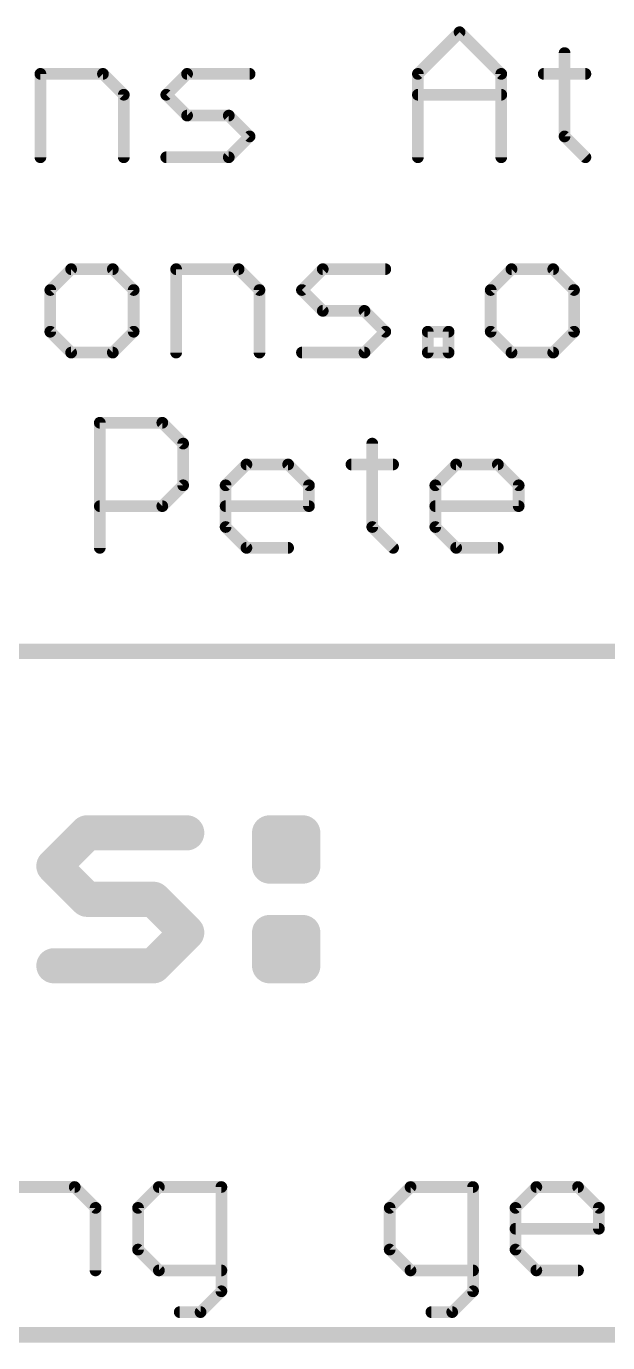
# Model space of a CAD drawing. Extents: x -32 to 75, y -66 to 21.
# Drawn here: x 19.44 to 27, y -24.23 to -7.11 of the extents above; entities that cross this region are included whole.
import ezdxf

# ---------------------------------------------------------------- set-up
doc = ezdxf.new("R2010")
doc.units = 0
doc.layers.add('51', color=53, linetype='CONTINUOUS')

msp = doc.modelspace()

# ---------------------------------------------------------------- linework, layer by layer
at = {"layer": '51'}
for points, const_width in [([(24.5352, -7.7291), (25.0776, -7.1868)], 0.1524), ([(25.0776, -7.1868), (25.6199, -7.7291)], 0.1524), ([(26.4436, -7.458), (26.4436, -8.5426)], 0.1524), ([(19.6238, -8.8138), (19.6238, -7.7291)], 0.1524), ([(19.6238, -7.7291), (20.4373, -7.7291)], 0.1524), ([(20.4373, -7.7291), (20.7084, -8.0003)], 0.1524), ([(21.2609, -8.0003), (21.5321, -7.7291)], 0.1524), ([(21.5321, -7.7291), (22.3456, -7.7291)], 0.1524), ([(24.5352, -8.8138), (24.5352, -7.7291)], 0.1524), ([(25.6199, -7.7291), (25.6199, -8.8138)], 0.1524), ([(26.1724, -7.7291), (26.7147, -7.7291)], 0.1524), ([(20.7084, -8.0003), (20.7084, -8.8138)], 0.1524), ([(21.5321, -8.2715), (21.2609, -8.0003)], 0.1524), ([(24.5352, -8.0003), (25.6199, -8.0003)], 0.1524), ([(22.0744, -8.2715), (21.5321, -8.2715)], 0.1524), ([(22.3456, -8.5426), (22.0744, -8.2715)], 0.1524), ([(22.0744, -8.8138), (22.3456, -8.5426)], 0.1524), ([(26.4436, -8.5426), (26.7147, -8.8138)], 0.1524), ([(21.2609, -8.8138), (22.0744, -8.8138)], 0.1524), ([(20.0233, -10.2691), (19.7522, -10.5403)], 0.1524), ([(20.5657, -10.2691), (20.0233, -10.2691)], 0.1524), ([(20.8368, -10.5403), (20.5657, -10.2691)], 0.1524), ([(21.3893, -11.3538), (21.3893, -10.2691)], 0.1524), ([(21.3893, -10.2691), (22.2028, -10.2691)], 0.1524), ([(22.2028, -10.2691), (22.474, -10.5403)], 0.1524), ([(23.0265, -10.5403), (23.2976, -10.2691)], 0.1524), ([(23.2976, -10.2691), (24.1111, -10.2691)], 0.1524), ([(25.7534, -10.2691), (25.4822, -10.5403)], 0.1524), ([(26.2957, -10.2691), (25.7534, -10.2691)], 0.1524), ([(26.5669, -10.5403), (26.2957, -10.2691)], 0.1524), ([(19.7522, -10.5403), (19.7522, -11.0826)], 0.1524), ([(20.8368, -11.0826), (20.8368, -10.5403)], 0.1524), ([(22.474, -10.5403), (22.474, -11.3538)], 0.1524), ([(23.2976, -10.8115), (23.0265, -10.5403)], 0.1524), ([(25.4822, -10.5403), (25.4822, -11.0826)], 0.1524), ([(26.5669, -11.0826), (26.5669, -10.5403)], 0.1524), ([(23.84, -10.8115), (23.2976, -10.8115)], 0.1524), ([(24.1111, -11.0826), (23.84, -10.8115)], 0.1524), ([(19.7522, -11.0826), (20.0233, -11.3538)], 0.1524), ([(20.5657, -11.3538), (20.8368, -11.0826)], 0.1524), ([(23.84, -11.3538), (24.1111, -11.0826)], 0.1524), ([(24.6636, -11.3538), (24.6636, -11.0826)], 0.1524), ([(24.6636, -11.0826), (24.9348, -11.0826)], 0.1524), ([(24.9348, -11.0826), (24.9348, -11.3538)], 0.1524), ([(25.4822, -11.0826), (25.7534, -11.3538)], 0.1524), ([(26.2957, -11.3538), (26.5669, -11.0826)], 0.1524), ([(20.0233, -11.3538), (20.5657, -11.3538)], 0.1524), ([(23.0265, -11.3538), (23.84, -11.3538)], 0.1524), ([(24.9348, -11.3538), (24.6636, -11.3538)], 0.1524), ([(25.7534, -11.3538), (26.2957, -11.3538)], 0.1524), ([(20.3962, -13.8938), (20.3962, -12.2668)], 0.1524), ([(20.3962, -12.2668), (21.2097, -12.2668)], 0.1524), ([(21.2097, -12.2668), (21.4809, -12.538)], 0.1524), ([(21.4809, -12.538), (21.4809, -13.0803)], 0.1524), ([(23.9417, -12.538), (23.9417, -13.6226)], 0.1524), ([(22.0334, -13.0803), (22.3045, -12.8091)], 0.1524), ([(22.3045, -12.8091), (22.8468, -12.8091)], 0.1524), ([(22.8468, -12.8091), (23.118, -13.0803)], 0.1524), ([(23.6705, -12.8091), (24.2128, -12.8091)], 0.1524), ([(24.762, -13.0803), (25.0331, -12.8091)], 0.1524), ([(25.0331, -12.8091), (25.5754, -12.8091)], 0.1524), ([(25.5754, -12.8091), (25.8466, -13.0803)], 0.1524), ([(21.4809, -13.0803), (21.2097, -13.3515)], 0.1524), ([(22.0334, -13.6226), (22.0334, -13.0803)], 0.1524), ([(23.118, -13.0803), (23.118, -13.3515)], 0.1524), ([(24.762, -13.6226), (24.762, -13.0803)], 0.1524), ([(25.8466, -13.0803), (25.8466, -13.3515)], 0.1524), ([(21.2097, -13.3515), (20.3962, -13.3515)], 0.1524), ([(23.118, -13.3515), (22.0334, -13.3515)], 0.1524), ([(25.8466, -13.3515), (24.762, -13.3515)], 0.1524), ([(22.3045, -13.8938), (22.0334, -13.6226)], 0.1524), ([(23.9417, -13.6226), (24.2128, -13.8938)], 0.1524), ([(25.0331, -13.8938), (24.762, -13.6226)], 0.1524), ([(22.8468, -13.8938), (22.3045, -13.8938)], 0.1524), ([(25.5754, -13.8938), (25.0331, -13.8938)], 0.1524), ([(-31.75, -15.24), (69.85, -15.24)], 0.2032), ([(19.7989, -18.0329), (20.231, -17.6007)], 0.4572), ([(20.231, -17.6007), (21.5275, -17.6007)], 0.4572), ([(22.6054, -17.6007), (23.0376, -17.6007)], 0.4572), ([(22.6054, -18.0329), (22.6054, -17.6007)], 0.4572), ([(23.0376, -17.6007), (23.0376, -18.0329)], 0.4572), ([(20.231, -18.4651), (19.7989, -18.0329)], 0.4572), ([(23.0376, -18.0329), (22.6054, -18.0329)], 0.4572), ([(21.0954, -18.4651), (20.231, -18.4651)], 0.4572), ([(21.5275, -18.8972), (21.0954, -18.4651)], 0.4572), ([(21.0954, -19.3294), (21.5275, -18.8972)], 0.4572), ([(22.6054, -18.8972), (23.0376, -18.8972)], 0.4572), ([(22.6054, -19.3294), (22.6054, -18.8972)], 0.4572), ([(23.0376, -18.8972), (23.0376, -19.3294)], 0.4572), ([(19.7989, -19.3294), (21.0954, -19.3294)], 0.4572), ([(23.0376, -19.3294), (22.6054, -19.3294)], 0.4572), ([(19.2566, -22.2071), (20.0701, -22.2071)], 0.1524), ([(20.0701, -22.2071), (20.3413, -22.4783)], 0.1524), ([(21.1649, -22.2071), (20.8938, -22.4783)], 0.1524), ([(21.9784, -22.2071), (21.1649, -22.2071)], 0.1524), ([(21.9784, -23.563), (21.9784, -22.2071)], 0.1524), ([(24.4392, -22.2071), (24.1681, -22.4783)], 0.1524), ([(25.2527, -22.2071), (24.4392, -22.2071)], 0.1524), ([(25.2527, -23.563), (25.2527, -22.2071)], 0.1524), ([(25.8052, -22.4783), (26.0764, -22.2071)], 0.1524), ([(26.0764, -22.2071), (26.6187, -22.2071)], 0.1524), ([(26.6187, -22.2071), (26.8899, -22.4783)], 0.1524), ([(20.3413, -22.4783), (20.3413, -23.2918)], 0.1524), ([(20.8938, -22.4783), (20.8938, -23.0206)], 0.1524), ([(24.1681, -22.4783), (24.1681, -23.0206)], 0.1524), ([(25.8052, -23.0206), (25.8052, -22.4783)], 0.1524), ([(26.8899, -22.4783), (26.8899, -22.7495)], 0.1524), ([(26.8899, -22.7495), (25.8052, -22.7495)], 0.1524), ([(20.8938, -23.0206), (21.1649, -23.2918)], 0.1524), ([(24.1681, -23.0206), (24.4392, -23.2918)], 0.1524), ([(26.0764, -23.2918), (25.8052, -23.0206)], 0.1524), ([(21.1649, -23.2918), (21.9784, -23.2918)], 0.1524), ([(24.4392, -23.2918), (25.2527, -23.2918)], 0.1524), ([(26.6187, -23.2918), (26.0764, -23.2918)], 0.1524), ([(21.7073, -23.8341), (21.9784, -23.563)], 0.1524), ([(24.9816, -23.8341), (25.2527, -23.563)], 0.1524), ([(21.4361, -23.8341), (21.7073, -23.8341)], 0.1524), ([(24.7104, -23.8341), (24.9816, -23.8341)], 0.1524), ([(-31.75, -24.13), (69.85, -24.13)], 0.2032)]:
    msp.add_lwpolyline(points, dxfattribs=dict(at, const_width=const_width))
for points, const_width in [([(25.1045, -7.1599, 1), (25.0506, -7.2138)], 0.0762), ([(25.1045, -7.2138, 1), (25.0506, -7.1599)], 0.0762), ([(26.4817, -7.458, 1), (26.4055, -7.458)], 0.0762), ([(19.6619, -7.7291, 1), (19.5857, -7.7291)], 0.0762), ([(19.6238, -7.691, 1), (19.6238, -7.7672)], 0.0762), ([(20.4642, -7.7022, 1), (20.4103, -7.7561)], 0.0762), ([(20.4373, -7.7672, 1), (20.4373, -7.691)], 0.0762), ([(21.5321, -7.691, 1), (21.5321, -7.7672)], 0.0762), ([(21.559, -7.7561, 1), (21.5051, -7.7022)], 0.0762), ([(22.3456, -7.7672, 1), (22.3456, -7.691)], 0.0762), ([(24.5733, -7.7291, 1), (24.4971, -7.7291)], 0.0762), ([(24.5083, -7.7022, 1), (24.5622, -7.7561)], 0.0762), ([(25.658, -7.7291, 1), (25.5818, -7.7291)], 0.0762), ([(25.5929, -7.7561, 1), (25.6468, -7.7022)], 0.0762), ([(26.1724, -7.691, 1), (26.1724, -7.7672)], 0.0762), ([(26.7147, -7.7672, 1), (26.7147, -7.691)], 0.0762), ([(20.7465, -8.0003, 1), (20.6703, -8.0003)], 0.0762), ([(20.6815, -8.0272, 1), (20.7354, -7.9734)], 0.0762), ([(21.2879, -7.9734, 1), (21.234, -8.0272)], 0.0762), ([(21.234, -7.9734, 1), (21.2879, -8.0272)], 0.0762), ([(24.5352, -7.9622, 1), (24.5352, -8.0384)], 0.0762), ([(25.6199, -8.0384, 1), (25.6199, -7.9622)], 0.0762), ([(21.5321, -8.2334, 1), (21.5321, -8.3096)], 0.0762), ([(21.5051, -8.2984, 1), (21.559, -8.2445)], 0.0762), ([(22.1014, -8.2445, 1), (22.0475, -8.2984)], 0.0762), ([(22.0744, -8.3096, 1), (22.0744, -8.2334)], 0.0762), ([(22.3725, -8.5696, 1), (22.3186, -8.5157)], 0.0762), ([(22.3186, -8.5696, 1), (22.3725, -8.5157)], 0.0762), ([(26.4705, -8.5157, 1), (26.4166, -8.5696)], 0.0762), ([(26.4055, -8.5426, 1), (26.4817, -8.5426)], 0.0762), ([(19.5857, -8.8138, 1), (19.6619, -8.8138)], 0.0762), ([(20.6703, -8.8138, 1), (20.7465, -8.8138)], 0.0762), ([(21.2609, -8.7757, 1), (21.2609, -8.8519)], 0.0762), ([(22.0475, -8.7869, 1), (22.1014, -8.8407)], 0.0762), ([(22.0744, -8.8519, 1), (22.0744, -8.7757)], 0.0762), ([(24.4971, -8.8138, 1), (24.5733, -8.8138)], 0.0762), ([(25.5818, -8.8138, 1), (25.658, -8.8138)], 0.0762), ([(26.6878, -8.8407, 1), (26.7417, -8.7869)], 0.0762), ([(20.0233, -10.231, 1), (20.0233, -10.3072)], 0.0762), ([(20.0503, -10.2961, 1), (19.9964, -10.2422)], 0.0762), ([(20.5926, -10.2422, 1), (20.5387, -10.2961)], 0.0762), ([(20.5657, -10.3072, 1), (20.5657, -10.231)], 0.0762), ([(21.4274, -10.2691, 1), (21.3512, -10.2691)], 0.0762), ([(21.3893, -10.231, 1), (21.3893, -10.3072)], 0.0762), ([(22.2298, -10.2422, 1), (22.1759, -10.2961)], 0.0762), ([(22.2028, -10.3072, 1), (22.2028, -10.231)], 0.0762), ([(23.2976, -10.231, 1), (23.2976, -10.3072)], 0.0762), ([(23.3246, -10.2961, 1), (23.2707, -10.2422)], 0.0762), ([(24.1111, -10.3072, 1), (24.1111, -10.231)], 0.0762), ([(25.7534, -10.231, 1), (25.7534, -10.3072)], 0.0762), ([(25.7803, -10.2961, 1), (25.7264, -10.2422)], 0.0762), ([(26.3227, -10.2422, 1), (26.2688, -10.2961)], 0.0762), ([(26.2957, -10.3072, 1), (26.2957, -10.231)], 0.0762), ([(19.7903, -10.5403, 1), (19.7141, -10.5403)], 0.0762), ([(19.7252, -10.5134, 1), (19.7791, -10.5672)], 0.0762), ([(20.8749, -10.5403, 1), (20.7987, -10.5403)], 0.0762), ([(20.8099, -10.5672, 1), (20.8638, -10.5134)], 0.0762), ([(22.5121, -10.5403, 1), (22.4359, -10.5403)], 0.0762), ([(22.447, -10.5672, 1), (22.5009, -10.5134)], 0.0762), ([(23.0534, -10.5134, 1), (22.9995, -10.5672)], 0.0762), ([(22.9995, -10.5134, 1), (23.0534, -10.5672)], 0.0762), ([(25.5203, -10.5403, 1), (25.4441, -10.5403)], 0.0762), ([(25.4553, -10.5134, 1), (25.5092, -10.5672)], 0.0762), ([(26.605, -10.5403, 1), (26.5288, -10.5403)], 0.0762), ([(26.5399, -10.5672, 1), (26.5938, -10.5134)], 0.0762), ([(23.2976, -10.7734, 1), (23.2976, -10.8496)], 0.0762), ([(23.2707, -10.8384, 1), (23.3246, -10.7845)], 0.0762), ([(23.8669, -10.7845, 1), (23.813, -10.8384)], 0.0762), ([(23.84, -10.8496, 1), (23.84, -10.7734)], 0.0762), ([(19.7791, -11.0557, 1), (19.7252, -11.1096)], 0.0762), ([(19.7141, -11.0826, 1), (19.7903, -11.0826)], 0.0762), ([(20.7987, -11.0826, 1), (20.8749, -11.0826)], 0.0762), ([(20.8638, -11.1096, 1), (20.8099, -11.0557)], 0.0762), ([(24.1381, -11.1096, 1), (24.0842, -11.0557)], 0.0762), ([(24.0842, -11.1096, 1), (24.1381, -11.0557)], 0.0762), ([(24.7017, -11.0826, 1), (24.6255, -11.0826)], 0.0762), ([(24.6636, -11.0445, 1), (24.6636, -11.1207)], 0.0762), ([(24.9729, -11.0826, 1), (24.8967, -11.0826)], 0.0762), ([(24.9348, -11.1207, 1), (24.9348, -11.0445)], 0.0762), ([(25.5092, -11.0557, 1), (25.4553, -11.1096)], 0.0762), ([(25.4441, -11.0826, 1), (25.5203, -11.0826)], 0.0762), ([(26.5288, -11.0826, 1), (26.605, -11.0826)], 0.0762), ([(26.5938, -11.1096, 1), (26.5399, -11.0557)], 0.0762), ([(20.0233, -11.3157, 1), (20.0233, -11.3919)], 0.0762), ([(19.9964, -11.3807, 1), (20.0503, -11.3269)], 0.0762), ([(20.5387, -11.3269, 1), (20.5926, -11.3807)], 0.0762), ([(20.5657, -11.3919, 1), (20.5657, -11.3157)], 0.0762), ([(23.0265, -11.3157, 1), (23.0265, -11.3919)], 0.0762), ([(23.813, -11.3269, 1), (23.8669, -11.3807)], 0.0762), ([(23.84, -11.3919, 1), (23.84, -11.3157)], 0.0762), ([(24.6636, -11.3157, 1), (24.6636, -11.3919)], 0.0762), ([(24.9348, -11.3919, 1), (24.9348, -11.3157)], 0.0762), ([(25.7534, -11.3157, 1), (25.7534, -11.3919)], 0.0762), ([(25.7264, -11.3807, 1), (25.7803, -11.3269)], 0.0762), ([(26.2688, -11.3269, 1), (26.3226, -11.3807)], 0.0762), ([(26.2957, -11.3919, 1), (26.2957, -11.3157)], 0.0762), ([(21.3512, -11.3538, 1), (21.4274, -11.3538)], 0.0762), ([(22.4359, -11.3538, 1), (22.5121, -11.3538)], 0.0762), ([(24.6255, -11.3538, 1), (24.7017, -11.3538)], 0.0762), ([(24.8967, -11.3538, 1), (24.9729, -11.3538)], 0.0762), ([(20.4343, -12.2668, 1), (20.3581, -12.2668)], 0.0762), ([(20.3962, -12.2287, 1), (20.3962, -12.3049)], 0.0762), ([(21.2366, -12.2399, 1), (21.1828, -12.2938)], 0.0762), ([(21.2097, -12.3049, 1), (21.2097, -12.2287)], 0.0762), ([(21.519, -12.538, 1), (21.4428, -12.538)], 0.0762), ([(21.4539, -12.5649, 1), (21.5078, -12.511)], 0.0762), ([(23.9798, -12.538, 1), (23.9036, -12.538)], 0.0762), ([(22.3045, -12.771, 1), (22.3045, -12.8472)], 0.0762), ([(22.3315, -12.8361, 1), (22.2776, -12.7822)], 0.0762), ([(22.8738, -12.7822, 1), (22.8199, -12.8361)], 0.0762), ([(22.8468, -12.8472, 1), (22.8468, -12.771)], 0.0762), ([(23.6705, -12.771, 1), (23.6705, -12.8472)], 0.0762), ([(24.2128, -12.8472, 1), (24.2128, -12.771)], 0.0762), ([(25.0331, -12.771, 1), (25.0331, -12.8472)], 0.0762), ([(25.0601, -12.8361, 1), (25.0062, -12.7822)], 0.0762), ([(25.6024, -12.7822, 1), (25.5485, -12.8361)], 0.0762), ([(25.5754, -12.8472, 1), (25.5754, -12.771)], 0.0762), ([(21.5078, -13.1072, 1), (21.4539, -13.0534)], 0.0762), ([(22.0715, -13.0803, 1), (21.9953, -13.0803)], 0.0762), ([(23.1561, -13.0803, 1), (23.0799, -13.0803)], 0.0762), ([(24.8001, -13.0803, 1), (24.7239, -13.0803)], 0.0762), ([(25.8847, -13.0803, 1), (25.8085, -13.0803)], 0.0762), ([(21.4428, -13.0803, 1), (21.519, -13.0803)], 0.0762), ([(22.0064, -13.0534, 1), (22.0603, -13.1072)], 0.0762), ([(23.0911, -13.1072, 1), (23.145, -13.0534)], 0.0762), ([(24.735, -13.0534, 1), (24.7889, -13.1072)], 0.0762), ([(25.8197, -13.1072, 1), (25.8736, -13.0534)], 0.0762), ([(20.3962, -13.3134, 1), (20.3962, -13.3896)], 0.0762), ([(21.1828, -13.3245, 1), (21.2366, -13.3784)], 0.0762), ([(21.2097, -13.3896, 1), (21.2097, -13.3134)], 0.0762), ([(22.0334, -13.3134, 1), (22.0334, -13.3896)], 0.0762), ([(23.0799, -13.3515, 1), (23.1561, -13.3515)], 0.0762), ([(23.118, -13.3896, 1), (23.118, -13.3134)], 0.0762), ([(24.762, -13.3134, 1), (24.762, -13.3896)], 0.0762), ([(25.8085, -13.3515, 1), (25.8847, -13.3515)], 0.0762), ([(25.8466, -13.3896, 1), (25.8466, -13.3134)], 0.0762), ([(22.0603, -13.5957, 1), (22.0064, -13.6496)], 0.0762), ([(21.9953, -13.6226, 1), (22.0715, -13.6226)], 0.0762), ([(23.9686, -13.5957, 1), (23.9147, -13.6496)], 0.0762), ([(23.9036, -13.6226, 1), (23.9798, -13.6226)], 0.0762), ([(24.7889, -13.5957, 1), (24.735, -13.6496)], 0.0762), ([(24.7239, -13.6226, 1), (24.8001, -13.6226)], 0.0762), ([(20.3581, -13.8938, 1), (20.4343, -13.8938)], 0.0762), ([(22.3045, -13.8557, 1), (22.3045, -13.9319)], 0.0762), ([(22.2776, -13.9207, 1), (22.3315, -13.8669)], 0.0762), ([(22.8468, -13.9319, 1), (22.8468, -13.8557)], 0.0762), ([(24.1859, -13.9207, 1), (24.2398, -13.8669)], 0.0762), ([(25.0331, -13.8557, 1), (25.0331, -13.9319)], 0.0762), ([(25.0062, -13.9207, 1), (25.0601, -13.8669)], 0.0762), ([(25.5754, -13.9319, 1), (25.5754, -13.8557)], 0.0762), ([(20.231, -17.4864, 1), (20.231, -17.715)], 0.2286), ([(20.3118, -17.6815, 1), (20.1502, -17.5199)], 0.2286), ([(21.5275, -17.715, 1), (21.5275, -17.4864)], 0.2286), ([(22.6054, -17.4864, 1), (22.6054, -17.715)], 0.2286), ([(22.7197, -17.6007, 1), (22.4911, -17.6007)], 0.2286), ([(23.1519, -17.6007, 1), (22.9233, -17.6007)], 0.2286), ([(23.0376, -17.715, 1), (23.0376, -17.4864)], 0.2286), ([(19.8797, -17.9521, 1), (19.718, -18.1137)], 0.2286), ([(22.6054, -17.9186, 1), (22.6054, -18.1472)], 0.2286), ([(23.0376, -18.1472, 1), (23.0376, -17.9186)], 0.2286), ([(19.718, -17.9521, 1), (19.8797, -18.1137)], 0.2286), ([(22.4911, -18.0329, 1), (22.7197, -18.0329)], 0.2286), ([(22.9233, -18.0329, 1), (23.1519, -18.0329)], 0.2286), ([(20.231, -18.3508, 1), (20.231, -18.5794)], 0.2286), ([(20.1502, -18.5459, 1), (20.3118, -18.3842)], 0.2286), ([(21.1762, -18.3842, 1), (21.0145, -18.5459)], 0.2286), ([(21.0954, -18.5794, 1), (21.0954, -18.3508)], 0.2286), ([(21.6084, -18.9781, 1), (21.4467, -18.8164)], 0.2286), ([(21.4467, -18.9781, 1), (21.6084, -18.8164)], 0.2286), ([(22.6054, -18.7829, 1), (22.6054, -19.0115)], 0.2286), ([(22.7197, -18.8972, 1), (22.4911, -18.8972)], 0.2286), ([(23.1519, -18.8972, 1), (22.9233, -18.8972)], 0.2286), ([(23.0376, -19.0115, 1), (23.0376, -18.7829)], 0.2286), ([(19.7989, -19.2151, 1), (19.7989, -19.4437)], 0.2286), ([(21.0145, -19.2486, 1), (21.1762, -19.4102)], 0.2286), ([(21.0954, -19.4437, 1), (21.0954, -19.2151)], 0.2286), ([(22.6054, -19.2151, 1), (22.6054, -19.4437)], 0.2286), ([(23.0376, -19.4437, 1), (23.0376, -19.2151)], 0.2286), ([(22.4911, -19.3294, 1), (22.7197, -19.3294)], 0.2286), ([(22.9233, -19.3294, 1), (23.1519, -19.3294)], 0.2286), ([(20.097, -22.1802, 1), (20.0432, -22.2341)], 0.0762), ([(20.0701, -22.2452, 1), (20.0701, -22.169)], 0.0762), ([(21.1649, -22.169, 1), (21.1649, -22.2452)], 0.0762), ([(21.1919, -22.2341, 1), (21.138, -22.1802)], 0.0762), ([(22.0165, -22.2071, 1), (21.9403, -22.2071)], 0.0762), ([(21.9784, -22.2452, 1), (21.9784, -22.169)], 0.0762), ([(24.4392, -22.169, 1), (24.4392, -22.2452)], 0.0762), ([(24.4662, -22.2341, 1), (24.4123, -22.1802)], 0.0762), ([(25.2908, -22.2071, 1), (25.2146, -22.2071)], 0.0762), ([(25.2527, -22.2452, 1), (25.2527, -22.169)], 0.0762), ([(26.0764, -22.169, 1), (26.0764, -22.2452)], 0.0762), ([(26.1033, -22.2341, 1), (26.0495, -22.1802)], 0.0762), ([(26.6457, -22.1802, 1), (26.5918, -22.2341)], 0.0762), ([(26.6187, -22.2452, 1), (26.6187, -22.169)], 0.0762), ([(20.3794, -22.4783, 1), (20.3032, -22.4783)], 0.0762), ([(20.3143, -22.5052, 1), (20.3682, -22.4514)], 0.0762), ([(20.9319, -22.4783, 1), (20.8557, -22.4783)], 0.0762), ([(20.8668, -22.4514, 1), (20.9207, -22.5052)], 0.0762), ([(24.2062, -22.4783, 1), (24.13, -22.4783)], 0.0762), ([(24.1411, -22.4514, 1), (24.195, -22.5052)], 0.0762), ([(25.8433, -22.4783, 1), (25.7671, -22.4783)], 0.0762), ([(25.7783, -22.4514, 1), (25.8322, -22.5052)], 0.0762), ([(26.928, -22.4783, 1), (26.8518, -22.4783)], 0.0762), ([(26.8629, -22.5052, 1), (26.9168, -22.4514)], 0.0762), ([(25.8052, -22.7114, 1), (25.8052, -22.7876)], 0.0762), ([(26.8518, -22.7495, 1), (26.928, -22.7495)], 0.0762), ([(26.8899, -22.7876, 1), (26.8899, -22.7114)], 0.0762), ([(20.9207, -22.9937, 1), (20.8668, -23.0476)], 0.0762), ([(20.8557, -23.0206, 1), (20.9319, -23.0206)], 0.0762), ([(24.195, -22.9937, 1), (24.1411, -23.0476)], 0.0762), ([(24.13, -23.0206, 1), (24.2062, -23.0206)], 0.0762), ([(25.8322, -22.9937, 1), (25.7783, -23.0476)], 0.0762), ([(25.7671, -23.0206, 1), (25.8433, -23.0206)], 0.0762), ([(20.3032, -23.2918, 1), (20.3794, -23.2918)], 0.0762), ([(21.1649, -23.2537, 1), (21.1649, -23.3299)], 0.0762), ([(21.138, -23.3187, 1), (21.1919, -23.2649)], 0.0762), ([(21.9784, -23.3299, 1), (21.9784, -23.2537)], 0.0762), ([(24.4392, -23.2537, 1), (24.4392, -23.3299)], 0.0762), ([(24.4123, -23.3187, 1), (24.4662, -23.2649)], 0.0762), ([(25.2527, -23.3299, 1), (25.2527, -23.2537)], 0.0762), ([(26.0764, -23.2537, 1), (26.0764, -23.3299)], 0.0762), ([(26.0495, -23.3187, 1), (26.1033, -23.2649)], 0.0762), ([(26.6187, -23.3299, 1), (26.6187, -23.2537)], 0.0762), ([(21.9403, -23.563, 1), (22.0165, -23.563)], 0.0762), ([(22.0054, -23.5899, 1), (21.9515, -23.536)], 0.0762), ([(25.2146, -23.563, 1), (25.2908, -23.563)], 0.0762), ([(25.2797, -23.5899, 1), (25.2258, -23.536)], 0.0762), ([(21.4361, -23.796, 1), (21.4361, -23.8722)], 0.0762), ([(21.6803, -23.8072, 1), (21.7342, -23.8611)], 0.0762), ([(21.7073, -23.8722, 1), (21.7073, -23.796)], 0.0762), ([(24.7104, -23.796, 1), (24.7104, -23.8722)], 0.0762), ([(24.9546, -23.8072, 1), (25.0085, -23.8611)], 0.0762), ([(24.9816, -23.8722, 1), (24.9816, -23.796)], 0.0762)]:
    msp.add_lwpolyline(points, format="xyb", dxfattribs=dict(at, const_width=const_width))

doc.saveas('drawing.dxf')
